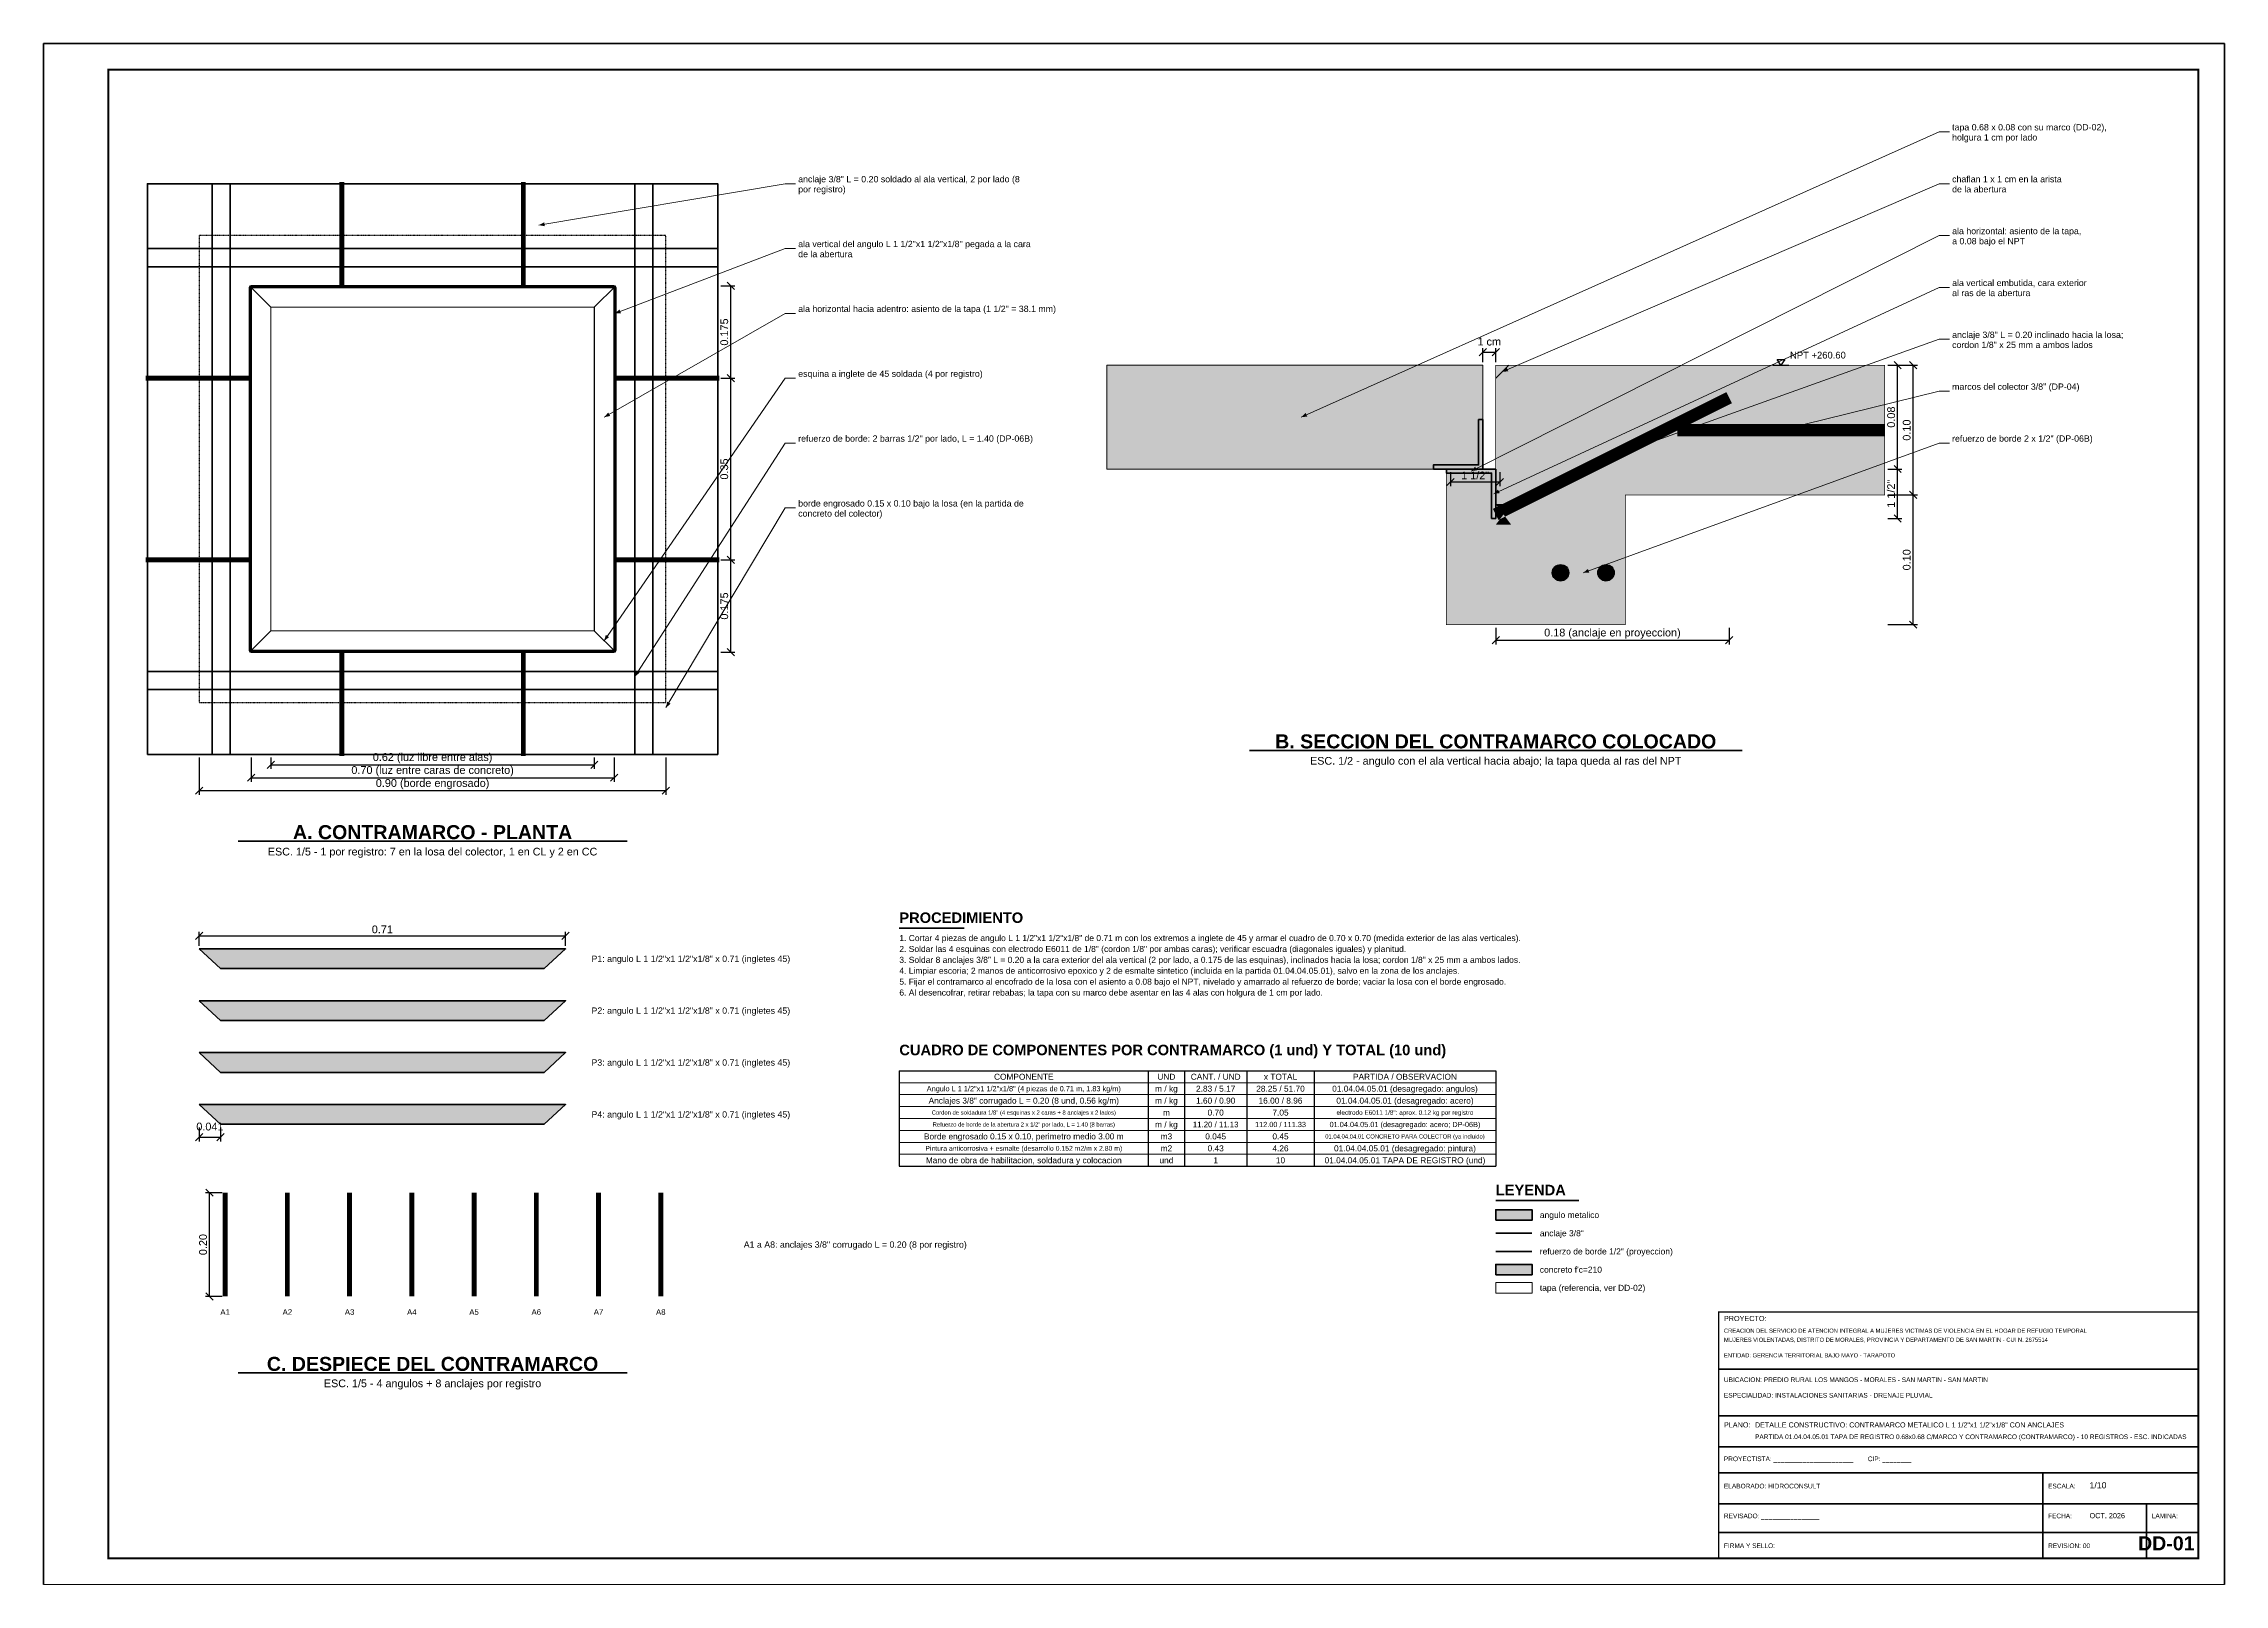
# Paper-space layout 'DD-01' of a CAD drawing. Header units: metres, sheet in millimetres. Extents: x 0 to 841, y 0 to 594.
# The model-space entities are those that its viewports show. They can reach past a viewport. Long polylines and large blocks are cut down to what shows.
import ezdxf
from ezdxf.enums import TextEntityAlignment as Align

# ---------------------------------------------------------------- set-up
doc = ezdxf.new("R2010")
doc.units = ezdxf.units.M
doc.header["$LTSCALE"] = 0.25
doc.linetypes.add('HIDDEN', pattern=[0.375, 0.25, -0.125])
for name, color, linetype, lineweight in [('ACERO', 1, 'CONTINUOUS', 35), ('ACERO-LONG', 5, 'CONTINUOUS', 35), ('CONCRETO', 250, 'CONTINUOUS', 50), ('CONCRETO-OCULTO', 8, 'HIDDEN', 25), ('COTAS', 94, 'CONTINUOUS', 18), ('GRILLA', 9, 'CONTINUOUS', 13), ('LLAMADAS', 30, 'CONTINUOUS', 18), ('MARCO', 7, 'CONTINUOUS', 50), ('MARCO-METALICO', 32, 'CONTINUOUS', 40), ('REGISTRO-TAPA', 30, 'CONTINUOUS', 18), ('ROTULO', 7, 'CONTINUOUS', 35), ('TERRENO', 7, 'CONTINUOUS', 30), ('TITULOS', 160, 'CONTINUOUS', 35)]:
    doc.layers.add(name, color=color, linetype=linetype, lineweight=lineweight)
for name, color, linetype in [('ACERO-PUNTOS', 5, 'CONTINUOUS'), ('LEYENDA', 7, 'CONTINUOUS'), ('NIVELES', 7, 'CONTINUOUS'), ('ROTULO-TEXTO', 7, 'CONTINUOUS'), ('TEXTOS', 7, 'CONTINUOUS'), ('TEXTOS-NOTAS', 7, 'CONTINUOUS')]:
    doc.layers.add(name, color=color, linetype=linetype)
doc.layers.add('CONCRETO-ACHURADO', color=8, linetype='CONTINUOUS', true_color=0xe2e2e2)
doc.styles.get("Standard").update_dxf_attribs({"font": 'arial.ttf'})
doc.styles.add('TITULOS', font='arialbd.ttf')
doc.dimstyles.new('COT-10', dxfattribs={"dimscale": 0.01, "dimtxt": 3, "dimasz": 2.2, "dimexe": 1.6, "dimexo": 1.2, "dimgap": 1, "dimtad": 1, "dimzin": 0, "dimdsep": 46, "dimtxsty": 'Standard', "dimtsz": 1.4, "dimcen": 2.5, "dimclrd": 256, "dimclre": 256, "dimclrt": 7, "dimazin": 3, "dimtfac": 1, "dimtmove": 0, "dimatfit": 3})

# ---------------------------------------------------------------- blocks, each defined once
blk = doc.blocks.new('_OBLIQUE')
at = {"color": 0, "linetype": 'BYBLOCK'}
blk.add_line((-0.5, -0.5), (0.5, 0.5), dxfattribs=at)
blk = doc.blocks.new('*D248')
for p, q in [((349043.592, 9281044.79635), (349043.646, 9281044.79635)), ((349043.63, 9281044.44), (349043.63, 9281044.79635)), ((349043.592, 9281044.44), (349043.646, 9281044.44))]:
    blk.add_line(p, q)
at = {"layer": 'Defpoints'}
for p in [(349043.58, 9281044.79635), (349043.58, 9281044.44), (349043.63, 9281044.44)]:
    blk.add_point(p, dxfattribs=at)
at = {"layer": 'COTAS', "xscale": 0.027999999999999997, "yscale": 0.027999999999999997, "rotation": 90}
for p in [(349043.63, 9281044.79635), (349043.63, 9281044.44)]:
    blk.add_blockref('_OBLIQUE', p, dxfattribs=at)
at = {"layer": 'COTAS', "color": 7, "insert": (349043.605, 9281044.618175), "char_height": 0.03, "attachment_point": 5, "rotation": 90}
blk.add_mtext('0.175', dxfattribs=at)
blk = doc.blocks.new('*D249')
for p, q in [((349043.592, 9281043.74), (349043.646, 9281043.74)), ((349043.63, 9281043.38365), (349043.63, 9281043.74)), ((349043.592, 9281043.38365), (349043.646, 9281043.38365))]:
    blk.add_line(p, q)
at = {"layer": 'Defpoints'}
for p in [(349043.58, 9281043.74), (349043.58, 9281043.38365), (349043.63, 9281043.38365)]:
    blk.add_point(p, dxfattribs=at)
at = {"layer": 'COTAS', "xscale": 0.027999999999999997, "yscale": 0.027999999999999997, "rotation": 90}
for p in [(349043.63, 9281043.74), (349043.63, 9281043.38365)]:
    blk.add_blockref('_OBLIQUE', p, dxfattribs=at)
at = {"layer": 'COTAS', "color": 7, "insert": (349043.605, 9281043.561825), "char_height": 0.03, "attachment_point": 5, "rotation": 90}
blk.add_mtext('0.175', dxfattribs=at)
blk = doc.blocks.new('ACERO-12')
at = {"layer": 'ACERO-PUNTOS'}
h = blk.add_hatch(color=5, dxfattribs=at)
h.dxf.hatch_style = 1
h.paths.add_polyline_path([(-0.00635, 0, 1), (0.00635, 0, 1)])
at = {"layer": 'ACERO-PUNTOS', "color": 5}
blk.add_circle((0, 0), 0.00635, dxfattribs=at)
blk = doc.blocks.new('SIMB-NIVEL')
at = {"layer": 'NIVELES'}
blk.add_line((-3, 0), (3, 0), dxfattribs=at)
blk.add_lwpolyline([(0, 0), (-1.5, 2.2), (1.5, 2.2)], close=True, dxfattribs=at)
blk = doc.blocks.new('*D250')
for p, q in [((349046.405375, 9281044.078), (349046.405375, 9281044.024)), ((349046.595875, 9281044.078), (349046.595875, 9281044.024)), ((349046.405375, 9281044.04), (349046.595875, 9281044.04))]:
    blk.add_line(p, q)
at = {"layer": 'Defpoints'}
for p in [(349046.405375, 9281044.09), (349046.595875, 9281044.09), (349046.405375, 9281044.04)]:
    blk.add_point(p, dxfattribs=at)
at = {"layer": 'COTAS', "xscale": 0.027999999999999997, "yscale": 0.027999999999999997}
for p in [(349046.405375, 9281044.04), (349046.595875, 9281044.04)]:
    blk.add_blockref('_OBLIQUE', p, dxfattribs=at)
at = {"layer": 'COTAS', "color": 7, "insert": (349046.500625, 9281044.065), "char_height": 0.03, "attachment_point": 5}
blk.add_mtext('1 1/2"', dxfattribs=at)
blk = doc.blocks.new('*D251')
for p, q in [((349048.092, 9281044.09), (349048.146, 9281044.09)), ((349048.13, 9281043.8995), (349048.13, 9281044.09)), ((349048.092, 9281043.8995), (349048.146, 9281043.8995))]:
    blk.add_line(p, q)
at = {"layer": 'Defpoints'}
for p in [(349048.08, 9281044.09), (349048.08, 9281043.8995), (349048.13, 9281043.8995)]:
    blk.add_point(p, dxfattribs=at)
at = {"layer": 'COTAS', "xscale": 0.027999999999999997, "yscale": 0.027999999999999997, "rotation": 90}
for p in [(349048.13, 9281044.09), (349048.13, 9281043.8995)]:
    blk.add_blockref('_OBLIQUE', p, dxfattribs=at)
at = {"layer": 'COTAS', "color": 7, "insert": (349048.105, 9281043.99475), "char_height": 0.03, "attachment_point": 5, "rotation": 90}
blk.add_mtext('1 1/2"', dxfattribs=at)
blk = doc.blocks.new('*D257')
for p, q in [((349041.58, 9281042.252), (349041.58, 9281042.306)), ((349041.58, 9281042.29), (349042.9927, 9281042.29)), ((349042.9927, 9281042.252), (349042.9927, 9281042.306))]:
    blk.add_line(p, q)
at = {"layer": 'Defpoints'}
for p in [(349041.58, 9281042.29), (349041.58, 9281042.24), (349042.9927, 9281042.24)]:
    blk.add_point(p, dxfattribs=at)
at = {"layer": 'COTAS', "xscale": 0.027999999999999997, "yscale": 0.027999999999999997}
for p in [(349041.58, 9281042.29), (349042.9927, 9281042.29)]:
    blk.add_blockref('_OBLIQUE', p, dxfattribs=at)
at = {"layer": 'COTAS', "color": 7, "insert": (349042.28635, 9281042.315), "char_height": 0.03, "attachment_point": 5}
blk.add_mtext('0.71', dxfattribs=at)
blk = doc.blocks.new('*D258')
for p, q in [((349041.58, 9281041.5518), (349041.58, 9281041.4978)), ((349041.66255, 9281041.5518), (349041.66255, 9281041.4978)), ((349041.58, 9281041.5138), (349041.66255, 9281041.5138))]:
    blk.add_line(p, q)
at = {"layer": 'Defpoints'}
for p in [(349041.58, 9281041.5638), (349041.66255, 9281041.5638), (349041.58, 9281041.5138)]:
    blk.add_point(p, dxfattribs=at)
at = {"layer": 'COTAS', "xscale": 0.027999999999999997, "yscale": 0.027999999999999997}
for p in [(349041.58, 9281041.5138), (349041.66255, 9281041.5138)]:
    blk.add_blockref('_OBLIQUE', p, dxfattribs=at)
at = {"layer": 'COTAS', "color": 7, "insert": (349041.621275, 9281041.5548), "char_height": 0.03, "attachment_point": 5}
blk.add_mtext('0.041', dxfattribs=at)

msp = doc.modelspace()

# ---------------------------------------------------------------- hatches: boundary and pattern name
at = {"layer": 'CONCRETO-ACHURADO', "true_color": 0xe2e2e2}
h = msp.add_hatch(color=7, dxfattribs=at)
h.dxf.hatch_style = 1
h.paths.add_polyline_path([(349045.08, 9281044.09), (349046.53, 9281044.09), (349046.53, 9281044.49), (349045.08, 9281044.49)])
h = msp.add_hatch(color=7, dxfattribs=at)
h.dxf.hatch_style = 1
h.paths.add_polyline_path([(349046.58, 9281044.49), (349048.08, 9281044.49), (349048.08, 9281043.99), (349047.08, 9281043.99), (349047.08, 9281043.49), (349046.3895, 9281043.49), (349046.3895, 9281044.0741), (349046.5641, 9281044.0741), (349046.5641, 9281043.8995), (349046.58, 9281043.8995)])
h = msp.add_hatch(color=7, dxfattribs=at)
h.dxf.hatch_style = 1
h.paths.add_polyline_path([(349046.58, 9281040.9834), (349046.72, 9281040.9834), (349046.72, 9281041.0234), (349046.58, 9281041.0234)])
at = {"layer": 'MARCO-METALICO'}
h = msp.add_hatch(color=7, dxfattribs=at)
h.dxf.hatch_style = 1
h.paths.add_polyline_path([(349046.53, 9281044.09), (349046.3395, 9281044.09), (349046.3395, 9281044.1059), (349046.5141, 9281044.1059), (349046.5141, 9281044.2805), (349046.53, 9281044.2805)])
h = msp.add_hatch(color=7, dxfattribs=at)
h.dxf.hatch_style = 1
h.paths.add_polyline_path([(349046.58, 9281044.09), (349046.3895, 9281044.09), (349046.3895, 9281044.0741), (349046.5641, 9281044.0741), (349046.5641, 9281043.8995), (349046.58, 9281043.8995)])
h = msp.add_hatch(color=7, dxfattribs=at)
h.dxf.hatch_style = 1
h.paths.add_polyline_path([(349041.58, 9281042.24), (349042.9927, 9281042.24), (349042.9101, 9281042.1638), (349041.6625, 9281042.1638)])
h = msp.add_hatch(color=7, dxfattribs=at)
h.dxf.hatch_style = 1
h.paths.add_polyline_path([(349041.58, 9281042.04), (349042.9927, 9281042.04), (349042.9101, 9281041.9638), (349041.6625, 9281041.9638)])
h = msp.add_hatch(color=7, dxfattribs=at)
h.dxf.hatch_style = 1
h.paths.add_polyline_path([(349041.58, 9281041.84), (349042.9927, 9281041.84), (349042.9101, 9281041.7638), (349041.6625, 9281041.7638)])
h = msp.add_hatch(color=7, dxfattribs=at)
h.dxf.hatch_style = 1
h.paths.add_polyline_path([(349041.58, 9281041.64), (349042.9927, 9281041.64), (349042.9101, 9281041.5638), (349041.6625, 9281041.5638)])
h = msp.add_hatch(color=7, dxfattribs=at)
h.dxf.hatch_style = 1
h.paths.add_polyline_path([(349046.58, 9281041.194), (349046.72, 9281041.194), (349046.72, 9281041.234), (349046.58, 9281041.234)])

# ---------------------------------------------------------------- linework, layer by layer
at = {"layer": 'ACERO'}
for points, const_width in [([(349042.13, 9281044.7964), (349042.13, 9281045.1963)], 0.019), ([(349042.83, 9281044.7964), (349042.83, 9281045.1963)], 0.019), ([(349041.7736, 9281044.44), (349041.3736, 9281044.44)], 0.019), ([(349043.1863, 9281044.44), (349043.5863, 9281044.44)], 0.019), ([(349046.58, 9281043.915), (349047.48, 9281044.365)], 0.0475), ([(349047.28, 9281044.24), (349048.08, 9281044.24)], 0.0475), ([(349041.7736, 9281043.74), (349041.3736, 9281043.74)], 0.019), ([(349043.1863, 9281043.74), (349043.5863, 9281043.74)], 0.019), ([(349042.13, 9281043.3836), (349042.13, 9281042.9837)], 0.019), ([(349042.83, 9281043.3836), (349042.83, 9281042.9837)], 0.019), ([(349041.68, 9281041.3), (349041.68, 9281040.9)], 0.019), ([(349041.92, 9281041.3), (349041.92, 9281040.9)], 0.019), ([(349042.16, 9281041.3), (349042.16, 9281040.9)], 0.019), ([(349042.4, 9281041.3), (349042.4, 9281040.9)], 0.019), ([(349042.64, 9281041.3), (349042.64, 9281040.9)], 0.019), ([(349042.88, 9281041.3), (349042.88, 9281040.9)], 0.019), ([(349043.12, 9281041.3), (349043.12, 9281040.9)], 0.019), ([(349043.36, 9281041.3), (349043.36, 9281040.9)], 0.019), ([(349046.58, 9281041.1438), (349046.72, 9281041.1438)], 0.007)]:
    msp.add_lwpolyline(points, dxfattribs=dict(at, const_width=const_width))
at = {"layer": 'ACERO-LONG'}
for p, q in [((349041.63, 9281042.99), (349041.63, 9281045.19)), ((349041.7, 9281042.99), (349041.7, 9281045.19)), ((349043.26, 9281042.99), (349043.26, 9281045.19)), ((349043.33, 9281042.99), (349043.33, 9281045.19)), ((349041.38, 9281044.94), (349043.58, 9281044.94)), ((349041.38, 9281044.87), (349043.58, 9281044.87)), ((349041.38, 9281043.31), (349043.58, 9281043.31)), ((349041.38, 9281043.24), (349043.58, 9281043.24))]:
    msp.add_line(p, q, dxfattribs=at)
at = {"layer": 'ACERO-LONG', "const_width": 0.007}
msp.add_lwpolyline([(349046.58, 9281041.0736), (349046.72, 9281041.0736)], dxfattribs=at)
at = {"layer": 'CONCRETO'}
msp.add_line((349046.58, 9281044.44), (349046.63, 9281044.49), dxfattribs=at)
for points in [[(349041.38, 9281042.99), (349043.58, 9281042.99), (349043.58, 9281045.19), (349041.38, 9281045.19)], [(349046.58, 9281040.9834), (349046.72, 9281040.9834), (349046.72, 9281041.0234), (349046.58, 9281041.0234)]]:
    msp.add_lwpolyline(points, close=True, dxfattribs=at)
at = {"layer": 'CONCRETO', "const_width": 0.003}
msp.add_lwpolyline([(349046.58, 9281044.49), (349048.08, 9281044.49), (349048.08, 9281043.99), (349047.08, 9281043.99), (349047.08, 9281043.49), (349046.3895, 9281043.49), (349046.3895, 9281044.0741), (349046.5641, 9281044.0741), (349046.5641, 9281043.8995), (349046.58, 9281043.8995)], close=True, dxfattribs=at)
at = {"layer": 'CONCRETO-OCULTO'}
msp.add_lwpolyline([(349041.58, 9281043.19), (349043.38, 9281043.19), (349043.38, 9281044.99), (349041.58, 9281044.99)], close=True, dxfattribs=at)
at = {"layer": 'GRILLA'}
for p, q in [((349044.28, 9281041.724), (349046.58, 9281041.724)), ((349044.28, 9281041.678), (349046.58, 9281041.678)), ((349044.28, 9281041.632), (349046.58, 9281041.632)), ((349044.28, 9281041.586), (349046.58, 9281041.586)), ((349044.28, 9281041.54), (349046.58, 9281041.54)), ((349044.28, 9281041.494), (349046.58, 9281041.494)), ((349044.28, 9281041.448), (349046.58, 9281041.448))]:
    msp.add_line(p, q, dxfattribs=at)
at = {"layer": 'LLAMADAS'}
for p, q in [((349048.29, 9281045.39), (349045.83, 9281044.29)), ((349048.33, 9281045.39), (349048.29, 9281045.39)), ((349043.84, 9281045.19), (349042.89, 9281045.03)), ((349043.88, 9281045.19), (349043.84, 9281045.19)), ((349048.29, 9281045.19), (349046.605, 9281044.465)), ((349048.33, 9281045.19), (349048.29, 9281045.19)), ((349048.29, 9281044.99), (349046.4847, 9281044.0821)), ((349048.33, 9281044.99), (349048.29, 9281044.99)), ((349043.84, 9281044.94), (349043.1832, 9281044.69)), ((349043.88, 9281044.94), (349043.84, 9281044.94)), ((349048.29, 9281044.79), (349046.5721, 9281043.9947)), ((349048.33, 9281044.79), (349048.29, 9281044.79)), ((349043.84, 9281044.69), (349043.1419, 9281044.29)), ((349043.88, 9281044.69), (349043.84, 9281044.69)), ((349048.29, 9281044.59), (349047.03, 9281044.14)), ((349048.33, 9281044.59), (349048.29, 9281044.59)), ((349043.84, 9281044.44), (349043.1419, 9281043.4281)), ((349043.88, 9281044.44), (349043.84, 9281044.44)), ((349048.29, 9281044.39), (349047.68, 9281044.24)), ((349048.33, 9281044.39), (349048.29, 9281044.39)), ((349043.84, 9281044.19), (349043.26, 9281043.29)), ((349043.88, 9281044.19), (349043.84, 9281044.19)), ((349048.29, 9281044.19), (349046.9175, 9281043.69)), ((349048.33, 9281044.19), (349048.29, 9281044.19)), ((349043.84, 9281043.94), (349043.38, 9281043.17)), ((349043.88, 9281043.94), (349043.84, 9281043.94))]:
    msp.add_line(p, q, dxfattribs=at)
for points in [[(349042.89, 9281045.03), (349042.913, 9281045.0261), (349042.9104, 9281045.0412)], [(349043.1832, 9281044.69), (349043.2065, 9281044.6906), (349043.201, 9281044.705)], [(349046.605, 9281044.465), (349046.6283, 9281044.4666), (349046.6222, 9281044.4808)], [(349043.1419, 9281044.29), (349043.1648, 9281044.2943), (349043.1572, 9281044.3076)], [(349045.83, 9281044.29), (349045.8532, 9281044.292), (349045.8469, 9281044.306)], [(349047.68, 9281044.24), (349047.7032, 9281044.2378), (349047.6995, 9281044.2527)], [(349047.03, 9281044.14), (349047.0533, 9281044.1401), (349047.0481, 9281044.1547)], [(349046.4847, 9281044.0821), (349046.5079, 9281044.0851), (349046.5009, 9281044.0988)], [(349046.5721, 9281043.9947), (349046.5953, 9281043.997), (349046.5888, 9281044.011)], [(349046.9175, 9281043.69), (349046.9408, 9281043.6903), (349046.9355, 9281043.7048)], [(349043.1419, 9281043.4281), (349043.1607, 9281043.4418), (349043.1481, 9281043.4506)], [(349043.26, 9281043.29), (349043.2784, 9281043.3043), (349043.2654, 9281043.3127)], [(349043.38, 9281043.17), (349043.3979, 9281043.1849), (349043.3847, 9281043.1928)]]:
    msp.add_solid(points, dxfattribs=at)
at = {"layer": 'MARCO'}
msp.add_lwpolyline([(349040.98, 9281039.79), (349049.39, 9281039.79), (349049.39, 9281045.73), (349040.98, 9281045.73)], close=True, dxfattribs=at)
at = {"layer": 'MARCO', "const_width": 0.008}
msp.add_lwpolyline([(349041.23, 9281039.89), (349049.29, 9281039.89), (349049.29, 9281045.63), (349041.23, 9281045.63)], close=True, dxfattribs=at)
at = {"layer": 'MARCO-METALICO'}
for p, q in [((349041.7736, 9281044.7964), (349041.8562, 9281044.7138)), ((349043.1863, 9281044.7964), (349043.1038, 9281044.7138)), ((349041.7736, 9281043.3836), (349041.8562, 9281043.4662)), ((349043.1863, 9281043.3836), (349043.1038, 9281043.4662))]:
    msp.add_line(p, q, dxfattribs=at)
for points in [[(349041.78, 9281043.39), (349041.7736, 9281043.39), (349041.7736, 9281044.79), (349041.78, 9281044.79)], [(349041.78, 9281044.79), (349043.18, 9281044.79), (349043.18, 9281044.7964), (349041.78, 9281044.7964)], [(349043.18, 9281043.39), (349043.1863, 9281043.39), (349043.1863, 9281044.79), (349043.18, 9281044.79)], [(349046.53, 9281044.09), (349046.3395, 9281044.09), (349046.3395, 9281044.1059), (349046.5141, 9281044.1059), (349046.5141, 9281044.2805), (349046.53, 9281044.2805)], [(349046.58, 9281044.09), (349046.3895, 9281044.09), (349046.3895, 9281044.0741), (349046.5641, 9281044.0741), (349046.5641, 9281043.8995), (349046.58, 9281043.8995)], [(349041.78, 9281043.39), (349043.18, 9281043.39), (349043.18, 9281043.3836), (349041.78, 9281043.3836)], [(349041.58, 9281042.24), (349042.9927, 9281042.24), (349042.9101, 9281042.1638), (349041.6625, 9281042.1638)], [(349041.58, 9281042.04), (349042.9927, 9281042.04), (349042.9101, 9281041.9638), (349041.6625, 9281041.9638)], [(349041.58, 9281041.84), (349042.9927, 9281041.84), (349042.9101, 9281041.7638), (349041.6625, 9281041.7638)], [(349041.58, 9281041.64), (349042.9927, 9281041.64), (349042.9101, 9281041.5638), (349041.6625, 9281041.5638)], [(349046.58, 9281041.194), (349046.72, 9281041.194), (349046.72, 9281041.234), (349046.58, 9281041.234)]]:
    msp.add_lwpolyline(points, close=True, dxfattribs=at)
at = {"layer": 'MARCO-METALICO', "const_width": 0.004}
for points in [[(349041.78, 9281043.39), (349043.18, 9281043.39), (349043.18, 9281044.79), (349041.78, 9281044.79)], [(349041.8562, 9281043.4662), (349043.1038, 9281043.4662), (349043.1038, 9281044.7138), (349041.8562, 9281044.7138)]]:
    msp.add_lwpolyline(points, close=True, dxfattribs=at)
at = {"layer": 'MARCO-METALICO'}
msp.add_solid([(349046.58, 9281043.955), (349046.64, 9281043.955), (349046.64, 9281043.875), (349046.58, 9281043.875)], dxfattribs=at)
at = {"layer": 'REGISTRO-TAPA'}
for points in [[(349045.08, 9281044.09), (349046.53, 9281044.09), (349046.53, 9281044.49), (349045.08, 9281044.49)], [(349046.58, 9281040.9132), (349046.72, 9281040.9132), (349046.72, 9281040.9532), (349046.58, 9281040.9532)]]:
    msp.add_lwpolyline(points, close=True, dxfattribs=at)
at = {"layer": 'ROTULO'}
for p, q in [((349047.44, 9281040.62), (349049.29, 9281040.62)), ((349047.44, 9281040.44), (349049.29, 9281040.44)), ((349047.44, 9281040.32), (349049.29, 9281040.32)), ((349047.44, 9281040.22), (349049.29, 9281040.22)), ((349048.69, 9281040.22), (349048.69, 9281039.89)), ((349047.44, 9281040.1), (349049.29, 9281040.1)), ((349049.09, 9281040.1), (349049.09, 9281039.89)), ((349047.44, 9281039.99), (349049.29, 9281039.99))]:
    msp.add_line(p, q, dxfattribs=at)
at = {"layer": 'ROTULO', "const_width": 0.005}
msp.add_lwpolyline([(349047.44, 9281039.89), (349049.29, 9281039.89), (349049.29, 9281040.84), (349047.44, 9281040.84)], close=True, dxfattribs=at)
at = {"layer": 'TERRENO', "const_width": 0.002}
for points in [[(349045.08, 9281044.49), (349046.53, 9281044.49)], [(349046.58, 9281044.49), (349048.08, 9281044.49)]]:
    msp.add_lwpolyline(points, dxfattribs=at)
at = {"layer": 'TEXTOS'}
for p, q in [((349044.28, 9281041.77), (349046.58, 9281041.77)), ((349044.28, 9281041.77), (349044.28, 9281041.402)), ((349045.24, 9281041.77), (349045.24, 9281041.402)), ((349045.38, 9281041.77), (349045.38, 9281041.402)), ((349045.62, 9281041.77), (349045.62, 9281041.402)), ((349045.88, 9281041.77), (349045.88, 9281041.402)), ((349046.58, 9281041.77), (349046.58, 9281041.402)), ((349044.28, 9281041.402), (349046.58, 9281041.402))]:
    msp.add_line(p, q, dxfattribs=at)
at = {"layer": 'TITULOS'}
for p, q in [((349045.63, 9281043.005), (349047.53, 9281043.005)), ((349041.73, 9281042.655), (349043.23, 9281042.655)), ((349044.28, 9281042.32), (349044.53, 9281042.32)), ((349046.58, 9281041.27), (349046.9, 9281041.27)), ((349041.73, 9281040.605), (349043.23, 9281040.605))]:
    msp.add_line(p, q, dxfattribs=at)

# ---------------------------------------------------------------- block references
at = {"xscale": 5, "yscale": 5}
for p in [(349046.83, 9281043.69), (349047.005, 9281043.69)]:
    msp.add_blockref('ACERO-12', p, dxfattribs=at)
at = {"layer": 'NIVELES', "xscale": 0.01, "yscale": 0.01}
msp.add_blockref('SIMB-NIVEL', (349047.68, 9281044.49), dxfattribs=at)

# ---------------------------------------------------------------- texts
at = {"layer": 'LEYENDA'}
for s, p in [('angulo metalico', (349046.75, 9281041.214)), ('anclaje 3/8"', (349046.75, 9281041.1438)), ('refuerzo de borde 1/2" (proyeccion)', (349046.75, 9281041.0736)), ('tapa (referencia, ver DD-02)', (349046.75, 9281040.9332)), ("concreto f'c=210", (349046.75, 9281041.0034))]:
    msp.add_text(s, height=0.0234, dxfattribs=at).set_placement(p, align=Align.MIDDLE_LEFT)
at = {"layer": 'NIVELES'}
msp.add_text('NPT +260.60', height=0.026, dxfattribs=at).set_placement((349047.715, 9281044.516))
at = {"layer": 'ROTULO-TEXTO'}
for s, height, p in [('CREACION DEL SERVICIO DE ATENCION INTEGRAL A MUJERES VICTIMAS DE VIOLENCIA EN EL HOGAR DE REFUGIO TEMPORAL', 0.016, (349047.46, 9281040.76)), ('PROYECTO:', 0.02, (349047.46, 9281040.805)), ('MUJERES VIOLENTADAS, DISTRITO DE MORALES, PROVINCIA Y DEPARTAMENTO DE SAN MARTIN - CUI N. 2675514', 0.016, (349047.46, 9281040.725)), ('ENTIDAD: GERENCIA TERRITORIAL BAJO MAYO - TARAPOTO', 0.016, (349047.46, 9281040.665)), ('UBICACION: PREDIO RURAL LOS MANGOS - MORALES - SAN MARTIN - SAN MARTIN', 0.018, (349047.46, 9281040.57)), ('ESPECIALIDAD: INSTALACIONES SANITARIAS - DRENAJE PLUVIAL', 0.018, (349047.46, 9281040.51)), ('PLANO:', 0.02, (349047.46, 9281040.395)), ('PARTIDA 01.04.04.05.01 TAPA DE REGISTRO 0.68x0.68 C/MARCO Y CONTRAMARCO (CONTRAMARCO) - 10 REGISTROS - ESC. INDICADAS', 0.018, (349047.58, 9281040.35)), ('DETALLE CONSTRUCTIVO: CONTRAMARCO METALICO L 1 1/2"x1 1/2"x1/8" CON ANCLAJES', 0.019579, (349047.58, 9281040.395)), ('PROYECTISTA: ______________________        CIP: ________', 0.018, (349047.46, 9281040.265)), ('1/10', 0.024, (349048.87, 9281040.16)), ('ELABORADO: HIDROCONSULT', 0.018, (349047.46, 9281040.16)), ('ESCALA:', 0.018, (349048.71, 9281040.16)), ('REVISADO: ________________', 0.018, (349047.46, 9281040.045)), ('FECHA:', 0.018, (349048.71, 9281040.045)), ('OCT. 2026', 0.02, (349048.87, 9281040.045)), ('LAMINA:', 0.018, (349049.11, 9281040.045)), ('FIRMA Y SELLO:', 0.018, (349047.46, 9281039.93)), ('REVISION: 00', 0.018, (349048.71, 9281039.93))]:
    msp.add_text(s, height=height, dxfattribs=at).set_placement(p)
at = {"layer": 'TEXTOS'}
for s, p in [('tapa 0.68 x 0.08 con su marco (DD-02),', (349048.34, 9281045.3954)), ('holgura 1 cm por lado', (349048.34, 9281045.3565)), ('anclaje 3/8" L = 0.20 soldado al ala vertical, 2 por lado (8', (349043.89, 9281045.1954)), ('por registro)', (349043.89, 9281045.1565)), ('chaflan 1 x 1 cm en la arista', (349048.34, 9281045.1954)), ('de la abertura', (349048.34, 9281045.1565)), ('ala horizontal: asiento de la tapa,', (349048.34, 9281044.9954)), ('a 0.08 bajo el NPT', (349048.34, 9281044.9565)), ('ala vertical del angulo L 1 1/2"x1 1/2"x1/8" pegada a la cara', (349043.89, 9281044.9454)), ('de la abertura', (349043.89, 9281044.9065)), ('ala vertical embutida, cara exterior', (349048.34, 9281044.7954)), ('al ras de la abertura', (349048.34, 9281044.7565)), ('ala horizontal hacia adentro: asiento de la tapa (1 1/2" = 38.1 mm)', (349043.89, 9281044.6954)), ('anclaje 3/8" L = 0.20 inclinado hacia la losa;', (349048.34, 9281044.5954)), ('cordon 1/8" x 25 mm a ambos lados', (349048.34, 9281044.5565)), ('esquina a inglete de 45 soldada (4 por registro)', (349043.89, 9281044.4454)), ('marcos del colector 3/8" (DP-04)', (349048.34, 9281044.3954)), ('refuerzo de borde: 2 barras 1/2" por lado, L = 1.40 (DP-06B)', (349043.89, 9281044.1954)), ('refuerzo de borde 2 x 1/2" (DP-06B)', (349048.34, 9281044.1954)), ('borde engrosado 0.15 x 0.10 bajo la losa (en la partida de', (349043.89, 9281043.9454)), ('concreto del colector)', (349043.89, 9281043.9065))]:
    msp.add_text(s, height=0.0243, dxfattribs=at).set_placement(p)
for s, height, p in [('ESC. 1/2 - angulo con el ala vertical hacia abajo; la tapa queda al ras del NPT', 0.0297, (349046.58, 9281042.965)), ('ESC. 1/5 - 1 por registro: 7 en la losa del colector, 1 en CL y 2 en CC', 0.0297, (349042.48, 9281042.615)), ('Angulo L 1 1/2"x1 1/2"x1/8" (4 piezas de 0.71 m, 1.83 kg/m)', 0.02025, (349044.76, 9281041.701)), ('COMPONENTE', 0.02295, (349044.76, 9281041.747)), ('m / kg', 0.02295, (349045.31, 9281041.701)), ('UND', 0.02295, (349045.31, 9281041.747)), ('CANT. / UND', 0.02295, (349045.5, 9281041.747)), ('2.83 / 5.17', 0.02295, (349045.5, 9281041.701)), ('28.25 / 51.70', 0.02295, (349045.75, 9281041.701)), ('x TOTAL', 0.02295, (349045.75, 9281041.747)), ('01.04.04.05.01 (desagregado: angulos)', 0.02295, (349046.23, 9281041.701)), ('PARTIDA / OBSERVACION', 0.02295, (349046.23, 9281041.747)), ('Anclajes 3/8" corrugado L = 0.20 (8 und, 0.56 kg/m)', 0.02295, (349044.76, 9281041.655)), ('Cordon de soldadura 1/8" (4 esquinas x 2 caras + 8 anclajes x 2 lados)', 0.0162, (349044.76, 9281041.609)), ('m / kg', 0.02295, (349045.31, 9281041.655)), ('m', 0.0229, (349045.31, 9281041.609)), ('1.60 / 0.90', 0.02295, (349045.5, 9281041.655)), ('0.70', 0.02295, (349045.5, 9281041.609)), ('16.00 / 8.96', 0.02295, (349045.75, 9281041.655)), ('7.05', 0.02295, (349045.75, 9281041.609)), ('01.04.04.05.01 (desagregado: acero)', 0.02295, (349046.23, 9281041.655)), ('electrodo E6011 1/8": aprox. 0.12 kg por registro', 0.01755, (349046.23, 9281041.609)), ('Borde engrosado 0.15 x 0.10, perimetro medio 3.00 m', 0.02295, (349044.76, 9281041.517)), ('Refuerzo de borde de la abertura 2 x 1/2" por lado, L = 1.40 (8 barras)', 0.0162, (349044.76, 9281041.563)), ('m / kg', 0.02295, (349045.31, 9281041.563)), ('11.20 / 11.13', 0.0216, (349045.5, 9281041.563)), ('112.00 / 111.33', 0.02025, (349045.75, 9281041.563)), ('01.04.04.05.01 (desagregado: acero; DP-06B)', 0.02025, (349046.23, 9281041.563)), ('Pintura anticorrosiva + esmalte (desarrollo 0.152 m2/m x 2.80 m)', 0.0189, (349044.76, 9281041.471)), ('m3', 0.02295, (349045.31, 9281041.517)), ('m2', 0.02295, (349045.31, 9281041.471)), ('0.045', 0.02295, (349045.5, 9281041.517)), ('0.43', 0.02295, (349045.5, 9281041.471)), ('4.26', 0.02295, (349045.75, 9281041.471)), ('0.45', 0.02295, (349045.75, 9281041.517)), ('01.04.04.04.01 CONCRETO PARA COLECTOR (ya incluido)', 0.0162, (349046.23, 9281041.517)), ('01.04.04.05.01 (desagregado: pintura)', 0.02295, (349046.23, 9281041.471)), ('Mano de obra de habilitacion, soldadura y colocacion', 0.02295, (349044.76, 9281041.425)), ('und', 0.02295, (349045.31, 9281041.425)), ('1', 0.0229, (349045.5, 9281041.425)), ('10', 0.02295, (349045.75, 9281041.425)), ('01.04.04.05.01 TAPA DE REGISTRO (und)', 0.02295, (349046.23, 9281041.425)), ('A1', 0.0216, (349041.68, 9281040.84)), ('A2', 0.0216, (349041.92, 9281040.84)), ('A3', 0.0216, (349042.16, 9281040.84)), ('A4', 0.0216, (349042.4, 9281040.84)), ('A5', 0.0216, (349042.64, 9281040.84)), ('A6', 0.0216, (349042.88, 9281040.84)), ('A7', 0.0216, (349043.12, 9281040.84)), ('A8', 0.0216, (349043.36, 9281040.84)), ('ESC. 1/5 - 4 angulos + 8 anclajes por registro', 0.0297, (349042.48, 9281040.565))]:
    msp.add_text(s, height=height, dxfattribs=at).set_placement(p, align=Align.MIDDLE_CENTER)
for s, p in [('P1: angulo L 1 1/2"x1 1/2"x1/8" x 0.71 (ingletes 45)', (349043.0927, 9281042.2019)), ('P2: angulo L 1 1/2"x1 1/2"x1/8" x 0.71 (ingletes 45)', (349043.0927, 9281042.0019)), ('P3: angulo L 1 1/2"x1 1/2"x1/8" x 0.71 (ingletes 45)', (349043.0927, 9281041.8019)), ('P4: angulo L 1 1/2"x1 1/2"x1/8" x 0.71 (ingletes 45)', (349043.0927, 9281041.6019)), ('A1 a A8: anclajes 3/8" corrugado L = 0.20 (8 por registro)', (349043.68, 9281041.1))]:
    msp.add_text(s, height=0.0243, dxfattribs=at).set_placement(p, align=Align.MIDDLE_LEFT)
at = {"layer": 'TEXTOS-NOTAS'}
for s, p in [('1. Cortar 4 piezas de angulo L 1 1/2"x1 1/2"x1/8" de 0.71 m con los extremos a inglete de 45 y armar el cuadro de 0.70 x 0.70 (medida exterior de las alas verticales).', (349044.28, 9281042.27)), ('3. Soldar 8 anclajes 3/8" L = 0.20 a la cara exterior del ala vertical (2 por lado, a 0.175 de las esquinas), inclinados hacia la losa; cordon 1/8" x 25 mm a ambos lados.', (349044.28, 9281042.186)), ('2. Soldar las 4 esquinas con electrodo E6011 de 1/8" (cordon 1/8" por ambas caras); verificar escuadra (diagonales iguales) y planitud.', (349044.28, 9281042.228)), ('4. Limpiar escoria; 2 manos de anticorrosivo epoxico y 2 de esmalte sintetico (incluida en la partida 01.04.04.05.01), salvo en la zona de los anclajes.', (349044.28, 9281042.144)), ('5. Fijar el contramarco al encofrado de la losa con el asiento a 0.08 bajo el NPT, nivelado y amarrado al refuerzo de borde; vaciar la losa con el borde engrosado.', (349044.28, 9281042.102)), ('6. Al desencofrar, retirar rebabas; la tapa con su marco debe asentar en las 4 alas con holgura de 1 cm por lado.', (349044.28, 9281042.06))]:
    msp.add_text(s, height=0.0234, dxfattribs=at).set_placement(p)
at = {"layer": 'TITULOS', "style": 'TITULOS'}
for s, p in [('B. SECCION DEL CONTRAMARCO COLOCADO', (349046.58, 9281043.04)), ('A. CONTRAMARCO - PLANTA', (349042.48, 9281042.69)), ('C. DESPIECE DEL CONTRAMARCO', (349042.48, 9281040.64))]:
    msp.add_text(s, height=0.054, dxfattribs=at).set_placement(p, align=Align.MIDDLE_CENTER)
for s, p in [('PROCEDIMIENTO', (349044.28, 9281042.34)), ('CUADRO DE COMPONENTES POR CONTRAMARCO (1 und) Y TOTAL (10 und)', (349044.28, 9281041.83)), ('LEYENDA', (349046.58, 9281041.29))]:
    msp.add_text(s, height=0.0405, dxfattribs=at).set_placement(p)
msp.add_text('DD-01', height=0.054, dxfattribs=at).set_placement((349049.275, 9281039.905), align=Align.BOTTOM_RIGHT)

# ---------------------------------------------------------------- dimensions: what is measured, and where the dimension line sits
at = {"layer": 'COTAS'}
for base, p1, p2, text, picture, middle in [((349043.63, 9281044.44), (349043.58, 9281044.44), (349043.58, 9281044.7964), '0.175', '*D248', (349043.605, 9281044.6182)), ((349048.13, 9281043.8995), (349048.08, 9281043.8995), (349048.08, 9281044.09), '1 1/2"', '*D251', (349048.105, 9281043.9947)), ((349043.63, 9281043.3836), (349043.58, 9281043.3836), (349043.58, 9281043.74), '0.175', '*D249', (349043.605, 9281043.5618))]:
    dim = msp.add_linear_dim(base=base, p1=p1, p2=p2, angle=90, text=text, dimstyle='COT-10', dxfattribs=at)
    dim.commit()
    dim.dimension.update_dxf_attribs({"geometry": picture, "text_midpoint": middle})
for base, p1, p2, text in [((349046.53, 9281044.54), (349046.53, 9281044.49), (349046.58, 9281044.49), '1 cm'), ((349046.58, 9281043.43), (349046.58, 9281043.49), (349047.48, 9281043.49), '0.18 (anclaje en proyeccion)'), ((349041.78, 9281042.9), (349041.78, 9281042.99), (349043.18, 9281042.99), '0.70 (luz entre caras de concreto)'), ((349041.8562, 9281042.95), (349041.8562, 9281042.99), (349043.1038, 9281042.99), '0.62 (luz libre entre alas)'), ((349041.58, 9281042.85), (349041.58, 9281042.99), (349043.38, 9281042.99), '0.90 (borde engrosado)')]:
    msp.add_linear_dim(base=base, p1=p1, p2=p2, text=text, dimstyle='COT-10', dxfattribs=at).render()
for base, p1, p2, text in [((349048.13, 9281044.09), (349048.08, 9281044.09), (349048.08, 9281044.49), '0.08'), ((349048.19, 9281043.99), (349048.08, 9281043.99), (349048.08, 9281044.49), '0.10'), ((349043.63, 9281043.74), (349043.58, 9281043.74), (349043.58, 9281044.44), '0.35'), ((349048.19, 9281043.49), (349048.08, 9281043.49), (349048.08, 9281043.99), '0.10'), ((349041.62, 9281040.9), (349041.68, 9281040.9), (349041.68, 9281041.3), '0.20')]:
    msp.add_linear_dim(base=base, p1=p1, p2=p2, angle=90, text=text, dimstyle='COT-10', dxfattribs=at).render()
for base, p1, p2, text, picture, middle in [((349046.4054, 9281044.04), (349046.4054, 9281044.09), (349046.5959, 9281044.09), '1 1/2"', '*D250', (349046.5006, 9281044.065)), ((349041.58, 9281042.29), (349041.58, 9281042.24), (349042.9927, 9281042.24), '0.71', '*D257', (349042.2863, 9281042.315)), ((349041.58, 9281041.5138), (349041.58, 9281041.5638), (349041.6625, 9281041.5638), '0.041', '*D258', (349041.6213, 9281041.5548))]:
    dim = msp.add_linear_dim(base=base, p1=p1, p2=p2, text=text, dimstyle='COT-10', dxfattribs=at)
    dim.commit()
    dim.dimension.update_dxf_attribs({"geometry": picture, "text_midpoint": middle})

psp = doc.layouts.new('DD-01')

# ---------------------------------------------------------------- viewports
at = {"layer": 'MARCO'}
psp.add_viewport(center=(420.5, 297), size=(841, 594), view_center_point=(349045.185, 9281042.76), view_height=5.94, dxfattribs=at)

doc.saveas('drawing.dxf')
